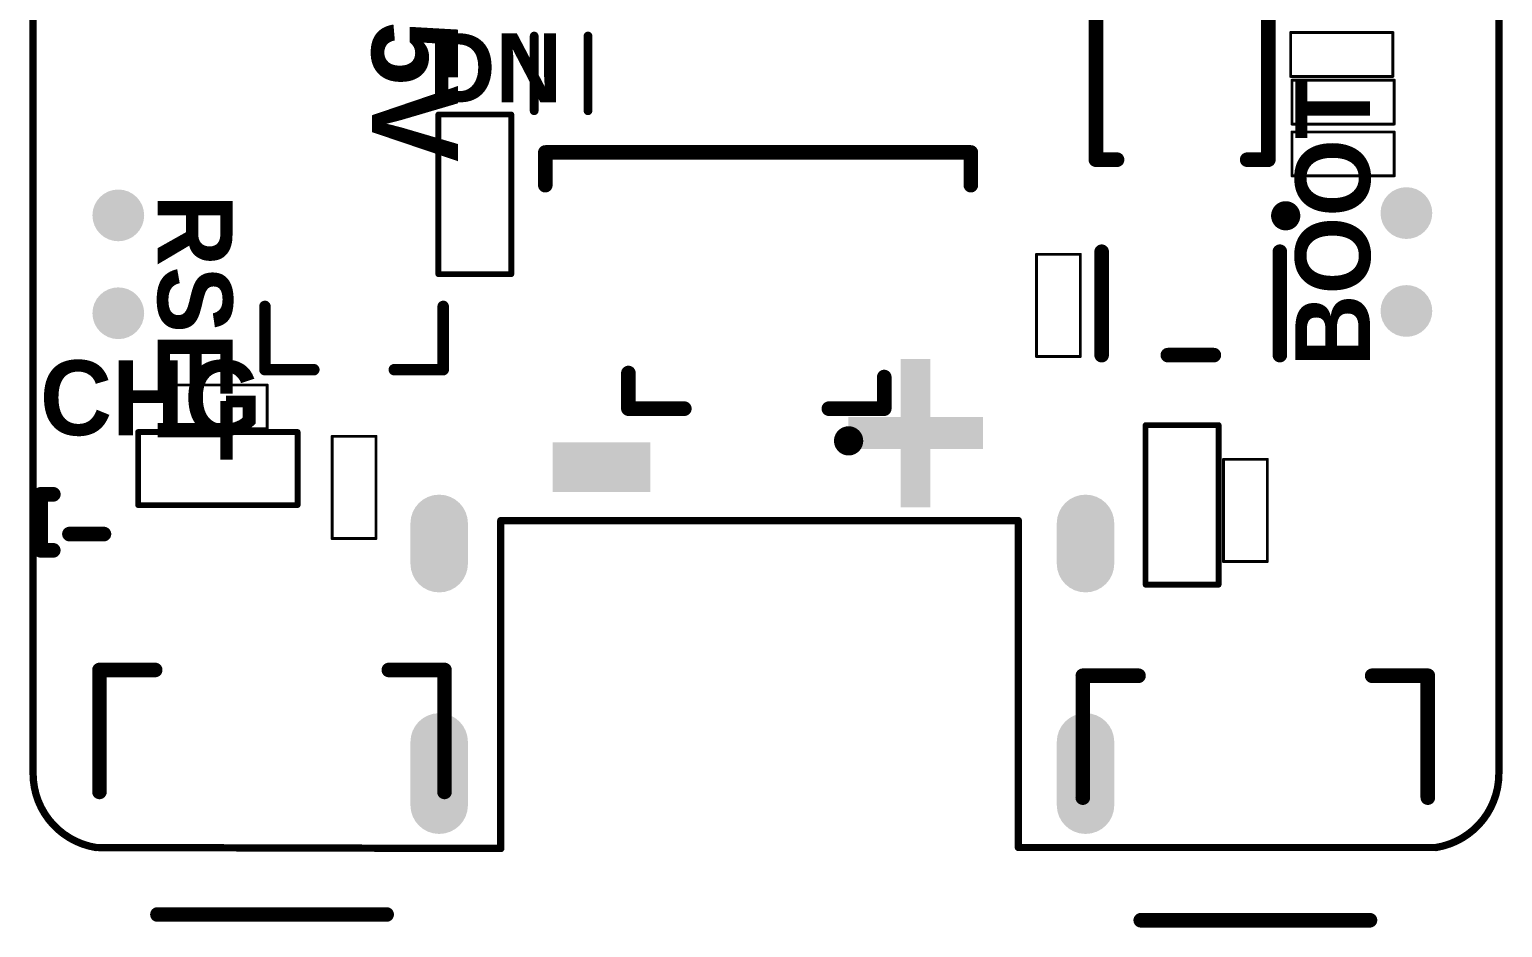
# Model space of a CAD drawing. Header units: millimetres. Extents: x 0.2 to 25.9, y -1.5 to 53.9.
# Drawn here: x 0.25 to 25.87, y -1.45 to 14.16 of the extents above; entities that cross this region are included whole.
import ezdxf

# ---------------------------------------------------------------- set-up
doc = ezdxf.new("R2010")
doc.units = ezdxf.units.MM
for name, color, linetype in [('KeepOutLayer', 6, 'Continuous'), ('MultiLayer', 9, 'Continuous'), ('PadHoleLayer', 156, 'Continuous'), ('TopOverlay', 2, 'Continuous')]:
    doc.layers.add(name, color=color, linetype=linetype)
doc.styles.add('阿里巴巴普惠体 Heavy', font='', dxfattribs={"height": 0.2})
doc.styles.get('阿里巴巴普惠体 Heavy').set_extended_font_data('阿里巴巴普惠体 Heavy', bold=True)

# ---------------------------------------------------------------- blocks, each defined once
blk = doc.blocks.new('DFN_SMD_L1_0_W0_6_BI_17')
at = {"layer": 'TopOverlay', "const_width": 0.152}
for points in [[(0.65, 0.468), (-0.65, 0.468)], [(0.65, -0.468), (-0.65, -0.468)]]:
    blk.add_lwpolyline(points, dxfattribs=at)
at = {"layer": 'TopOverlay', "const_width": 0.076}
for points in [[(-0.688, 0.468, 1), (-0.612, 0.468, 1)], [(0.612, 0.468, 1), (0.688, 0.468, 1)], [(-0.688, -0.468, 1), (-0.612, -0.468, 1)], [(0.612, -0.468, 1), (0.688, -0.468, 1)]]:
    blk.add_lwpolyline(points, format="xyb", close=True, dxfattribs=at)
blk = doc.blocks.new('CONN_SMD_A1002WR_S_4P_18')
at = {"layer": 'TopOverlay', "const_width": 0.254}
for points in [[(-3.127, 1.326), (-2.158, 1.326)], [(-3.127, -0.794), (-3.127, 1.326)], [(1.904, 1.326), (2.872, 1.326)], [(2.872, -0.794), (2.872, 1.326)], [(-2.119, -2.926), (1.866, -2.926)]]:
    blk.add_lwpolyline(points, dxfattribs=at)
at = {"layer": 'TopOverlay', "const_width": 0.127}
for points in [[(-3.191, 1.326, 1), (-3.064, 1.326, 1)], [(-3.191, 1.326, 1), (-3.064, 1.326, 1)], [(-2.222, 1.326, 1), (-2.095, 1.326, 1)], [(1.841, 1.326, 1), (1.968, 1.326, 1)], [(2.809, 1.326, 1), (2.936, 1.326, 1)], [(2.809, 1.326, 1), (2.936, 1.326, 1)], [(-3.191, -0.794, 1), (-3.064, -0.794, 1)], [(2.809, -0.794, 1), (2.936, -0.794, 1)], [(-2.183, -2.926, 1), (-2.056, -2.926, 1)], [(1.803, -2.926, 1), (1.93, -2.926, 1)]]:
    blk.add_lwpolyline(points, format="xyb", close=True, dxfattribs=at)
blk = doc.blocks.new('CONN_SMD_A1002WR_S_4P_19')
at = {"layer": 'TopOverlay', "const_width": 0.254}
for points in [[(-3.127, 1.326), (-2.158, 1.326)], [(-3.127, -0.794), (-3.127, 1.326)], [(1.904, 1.326), (2.872, 1.326)], [(2.872, -0.794), (2.872, 1.326)], [(-2.119, -2.926), (1.866, -2.926)]]:
    blk.add_lwpolyline(points, dxfattribs=at)
at = {"layer": 'TopOverlay', "const_width": 0.127}
for points in [[(-3.191, 1.326, 1), (-3.064, 1.326, 1)], [(-3.191, 1.326, 1), (-3.064, 1.326, 1)], [(-2.222, 1.326, 1), (-2.095, 1.326, 1)], [(1.841, 1.326, 1), (1.968, 1.326, 1)], [(2.809, 1.326, 1), (2.936, 1.326, 1)], [(2.809, 1.326, 1), (2.936, 1.326, 1)], [(-3.191, -0.794, 1), (-3.064, -0.794, 1)], [(2.809, -0.794, 1), (2.936, -0.794, 1)], [(-2.183, -2.926, 1), (-2.056, -2.926, 1)], [(1.803, -2.926, 1), (1.93, -2.926, 1)]]:
    blk.add_lwpolyline(points, format="xyb", close=True, dxfattribs=at)
blk = doc.blocks.new('CONN_SMD_2P_P1_25_DEALON_1_25_2PWB_21')
at = {"layer": 'TopOverlay'}
for points, const_width in [([(-1.473, 1.49, 1), (-1.727, 1.49, 1)], 0.254), ([(-1.79, 1.49, 1), (-1.663, 1.49, 1)], 0.127), ([(-1.536, 1.49, 1), (-1.409, 1.49, 1)], 0.127), ([(-2.283, 0.93, 1), (-2.156, 0.93, 1)], 0.127), ([(-2.283, 0.93, 1), (-2.156, 0.93, 1)], 0.127), ([(-1.32, 0.93, 1), (-1.193, 0.93, 1)], 0.127), ([(1.193, 0.93, 1), (1.32, 0.93, 1)], 0.127), ([(2.166, 0.93, 1), (2.293, 0.93, 1)], 0.127), ([(2.166, 0.93, 1), (2.293, 0.93, 1)], 0.127), ([(-2.283, 0.38, 1), (-2.156, 0.38, 1)], 0.127), ([(2.166, 0.31, 1), (2.293, 0.31, 1)], 0.127), ([(-3.789, -2.956, 1), (-3.662, -2.956, 1)], 0.127), ([(3.611, -2.956, 1), (3.738, -2.956, 1)], 0.127), ([(-3.789, -3.525, 1), (-3.662, -3.525, 1)], 0.127), ([(-3.789, -3.525, 1), (-3.662, -3.525, 1)], 0.127), ([(3.611, -3.525, 1), (3.738, -3.525, 1)], 0.127), ([(3.611, -3.525, 1), (3.738, -3.525, 1)], 0.127)]:
    blk.add_lwpolyline(points, format="xyb", close=True, dxfattribs=dict(at, const_width=const_width))
at = {"layer": 'TopOverlay', "const_width": 0.254}
for points in [[(-2.22, 0.93), (-2.22, 0.38)], [(-1.256, 0.93), (-2.22, 0.93)], [(2.23, 0.93), (1.256, 0.93)], [(2.23, 0.93), (2.23, 0.31)], [(-3.725, -2.956), (-3.725, -3.525)], [(3.675, -2.956), (3.675, -3.525)], [(3.675, -3.525), (-3.725, -3.525)]]:
    blk.add_lwpolyline(points, dxfattribs=at)
blk = doc.blocks.new('RES_0402_23')
at = {"layer": 'TopOverlay', "const_width": 0.0508}
for points in [[(-0.889, 0.381), (0.889, 0.381)], [(-0.889, -0.381), (-0.889, 0.381)], [(0.889, -0.381), (0.889, 0.381)], [(-0.889, -0.381), (0.889, -0.381)]]:
    blk.add_lwpolyline(points, dxfattribs=at)
at = {"layer": 'TopOverlay', "const_width": 0.0254}
for points in [[(-0.9017, 0.381, 1), (-0.8763, 0.381, 1)], [(-0.9017, 0.381, 1), (-0.8763, 0.381, 1)], [(0.8763, 0.381, 1), (0.9017, 0.381, 1)], [(0.8763, 0.381, 1), (0.9017, 0.381, 1)], [(-0.9017, -0.381, 1), (-0.8763, -0.381, 1)], [(-0.9017, -0.381, 1), (-0.8763, -0.381, 1)], [(0.8763, -0.381, 1), (0.9017, -0.381, 1)], [(0.8763, -0.381, 1), (0.9017, -0.381, 1)]]:
    blk.add_lwpolyline(points, format="xyb", close=True, dxfattribs=at)
blk = doc.blocks.new('IND_SMD_L3_2_W3_0_SPM3012T_25')
at = {"layer": 'TopOverlay', "const_width": 0.254}
for points in [[(-1.6, 1.5), (1.6, 1.5)], [(-1.6, 1.5), (-1.6, 1.131)], [(1.6, 1.5), (1.6, 1.131)], [(-1.6, -1.131), (-1.6, -1.5)], [(1.6, -1.131), (1.6, -1.5)], [(-1.6, -1.5), (1.6, -1.5)]]:
    blk.add_lwpolyline(points, dxfattribs=at)
at = {"layer": 'TopOverlay', "const_width": 0.127}
for points in [[(-1.664, 1.5, 1), (-1.537, 1.5, 1)], [(-1.664, 1.5, 1), (-1.537, 1.5, 1)], [(1.537, 1.5, 1), (1.664, 1.5, 1)], [(1.537, 1.5, 1), (1.664, 1.5, 1)], [(-1.664, 1.131, 1), (-1.537, 1.131, 1)], [(1.537, 1.131, 1), (1.664, 1.131, 1)], [(-1.664, -1.131, 1), (-1.537, -1.131, 1)], [(1.537, -1.131, 1), (1.664, -1.131, 1)], [(-1.664, -1.5, 1), (-1.537, -1.5, 1)], [(-1.664, -1.5, 1), (-1.537, -1.5, 1)], [(1.537, -1.5, 1), (1.664, -1.5, 1)], [(1.537, -1.5, 1), (1.664, -1.5, 1)]]:
    blk.add_lwpolyline(points, format="xyb", close=True, dxfattribs=at)
blk = doc.blocks.new('CAP_0603_28')
at = {"layer": 'TopOverlay', "const_width": 0.1}
for points in [[(-1.391, 0.635), (-1.391, -0.635)], [(-1.391, 0.635), (1.384, 0.635)], [(1.384, 0.635), (1.384, -0.635)], [(-1.391, -0.635), (1.384, -0.635)]]:
    blk.add_lwpolyline(points, dxfattribs=at)
at = {"layer": 'TopOverlay', "const_width": 0.05}
for points in [[(-1.416, 0.635, 1), (-1.366, 0.635, 1)], [(-1.416, 0.635, 1), (-1.366, 0.635, 1)], [(1.359, 0.635, 1), (1.409, 0.635, 1)], [(1.359, 0.635, 1), (1.409, 0.635, 1)], [(-1.416, -0.635, 1), (-1.366, -0.635, 1)], [(-1.416, -0.635, 1), (-1.366, -0.635, 1)], [(1.359, -0.635, 1), (1.409, -0.635, 1)], [(1.359, -0.635, 1), (1.409, -0.635, 1)]]:
    blk.add_lwpolyline(points, format="xyb", close=True, dxfattribs=at)
blk = doc.blocks.new('USB_C_SMD_SHOU_TYPE_C_16P_CB1_6_B_29')
at = {"layer": 'MultiLayer'}
h = blk.add_hatch(color=9, dxfattribs=at)
edge = h.paths.add_edge_path()
edge.add_arc((-5.62, 2.025), 0.5, 180, 360)
edge.add_line((-5.12, 2.025), (-5.12, 3.125))
edge.add_arc((-5.62, 3.125), 0.5, 0, 180)
edge.add_line((-6.12, 3.125), (-6.12, 2.025))
h = blk.add_hatch(color=9, dxfattribs=at)
edge = h.paths.add_edge_path()
edge.add_arc((5.62, 2.025), 0.5, 180, 360)
edge.add_line((6.12, 2.025), (6.12, 3.125))
edge.add_arc((5.62, 3.125), 0.5, 0, 180)
edge.add_line((5.12, 3.125), (5.12, 2.025))
h = blk.add_hatch(color=9, dxfattribs=at)
edge = h.paths.add_edge_path()
edge.add_arc((-5.62, -1.775), 0.5, 180, 360)
edge.add_line((-5.12, -1.775), (-5.12, -1.075))
edge.add_arc((-5.62, -1.075), 0.5, 0, 180)
edge.add_line((-6.12, -1.075), (-6.12, -1.775))
h = blk.add_hatch(color=9, dxfattribs=at)
edge = h.paths.add_edge_path()
edge.add_arc((5.62, -1.775), 0.5, 180, 360)
edge.add_line((6.12, -1.775), (6.12, -1.075))
edge.add_arc((5.62, -1.075), 0.5, 0, 180)
edge.add_line((5.12, -1.075), (5.12, -1.775))
at = {"layer": 'PadHoleLayer'}
h = blk.add_hatch(color=156, dxfattribs=at)
edge = h.paths.add_edge_path()
edge.add_arc((-5.62, 3.125), 0.3, 0, 180)
edge.add_line((-5.92, 3.125), (-5.92, 2.025))
edge.add_arc((-5.62, 2.025), 0.3, 180, 360)
edge.add_line((-5.32, 2.025), (-5.32, 3.125))
h = blk.add_hatch(color=156, dxfattribs=at)
edge = h.paths.add_edge_path()
edge.add_arc((5.62, 3.125), 0.3, 0, 180)
edge.add_line((5.32, 3.125), (5.32, 2.025))
edge.add_arc((5.62, 2.025), 0.3, 180, 360)
edge.add_line((5.92, 2.025), (5.92, 3.125))
h = blk.add_hatch(color=156, dxfattribs=at)
edge = h.paths.add_edge_path()
edge.add_arc((-5.62, -1.075), 0.3, 0, 180)
edge.add_line((-5.92, -1.075), (-5.92, -1.775))
edge.add_arc((-5.62, -1.775), 0.3, 180, 360)
edge.add_line((-5.32, -1.775), (-5.32, -1.075))
h = blk.add_hatch(color=156, dxfattribs=at)
edge = h.paths.add_edge_path()
edge.add_arc((5.62, -1.075), 0.3, 0, 180)
edge.add_line((5.32, -1.075), (5.32, -1.775))
edge.add_arc((5.62, -1.775), 0.3, 180, 360)
edge.add_line((5.92, -1.775), (5.92, -1.075))
at = {"layer": 'KeepOutLayer', "const_width": 0.127}
for points in [[(-4.451, 3.861), (-4.451, -1.824)], [(4.549, 3.878), (4.549, -1.824)], [(4.549, -1.824), (-4.451, -1.824)], [(4.549, -1.824), (-4.451, -1.824)], [(4.549, -1.824), (4.549, -1.824)]]:
    blk.add_lwpolyline(points, dxfattribs=at)
at = {"layer": 'KeepOutLayer', "const_width": 0.0635}
for points in [[(-4.483, 3.861, 1), (-4.42, 3.861, 1)], [(4.517, 3.878, 1), (4.58, 3.878, 1)], [(-4.483, -1.824, 1), (-4.42, -1.824, 1)], [(-4.483, -1.824, 1), (-4.42, -1.824, 1)], [(-4.483, -1.824, 1), (-4.42, -1.824, 1)], [(4.517, -1.824, 1), (4.58, -1.824, 1)], [(4.517, -1.824, 1), (4.58, -1.824, 1)], [(4.517, -1.824, 1), (4.58, -1.824, 1)], [(4.517, -1.824, 1), (4.58, -1.824, 1)], [(4.517, -1.824, 1), (4.58, -1.824, 1)]]:
    blk.add_lwpolyline(points, format="xyb", close=True, dxfattribs=at)
blk = doc.blocks.new('RES_0402_30')
at = {"layer": 'TopOverlay', "const_width": 0.0508}
for points in [[(-0.889, 0.381), (0.889, 0.381)], [(-0.889, -0.381), (-0.889, 0.381)], [(0.889, -0.381), (0.889, 0.381)], [(-0.889, -0.381), (0.889, -0.381)]]:
    blk.add_lwpolyline(points, dxfattribs=at)
at = {"layer": 'TopOverlay', "const_width": 0.0254}
for points in [[(-0.9017, 0.381, 1), (-0.8763, 0.381, 1)], [(-0.9017, 0.381, 1), (-0.8763, 0.381, 1)], [(0.8763, 0.381, 1), (0.9017, 0.381, 1)], [(0.8763, 0.381, 1), (0.9017, 0.381, 1)], [(-0.9017, -0.381, 1), (-0.8763, -0.381, 1)], [(-0.9017, -0.381, 1), (-0.8763, -0.381, 1)], [(0.8763, -0.381, 1), (0.9017, -0.381, 1)], [(0.8763, -0.381, 1), (0.9017, -0.381, 1)]]:
    blk.add_lwpolyline(points, format="xyb", close=True, dxfattribs=at)
blk = doc.blocks.new('SOT_23_5_33')
at = {"layer": 'TopOverlay', "const_width": 0.2}
for points in [[(0.952, 1.55), (-0.148, 1.55)], [(0.952, 0.7), (0.952, 1.55)], [(0.952, -1.55), (0.952, -0.7)], [(0.952, -1.55), (-0.148, -1.55)]]:
    blk.add_lwpolyline(points, dxfattribs=at)
at = {"layer": 'TopOverlay', "const_width": 0.1}
for points in [[(-0.198, 1.55, 1), (-0.098, 1.55, 1)], [(0.902, 1.55, 1), (1.002, 1.55, 1)], [(0.902, 1.55, 1), (1.002, 1.55, 1)], [(0.902, 0.7, 1), (1.002, 0.7, 1)], [(0.902, -0.7, 1), (1.002, -0.7, 1)], [(-0.198, -1.55, 1), (-0.098, -1.55, 1)], [(0.902, -1.55, 1), (1.002, -1.55, 1)], [(0.902, -1.55, 1), (1.002, -1.55, 1)]]:
    blk.add_lwpolyline(points, format="xyb", close=True, dxfattribs=at)
blk = doc.blocks.new('LED_SMD_L1_7_W1_1_R_RD_GREEN_44')
at = {"layer": 'TopOverlay', "const_width": 0.254}
for points in [[(-0.493, 0.85), (-0.493, 0.631)], [(-0.493, 0.85), (0.48, 0.85)], [(0.48, 0.85), (0.48, 0.63)], [(-0.21, 0.35), (-0.21, -0.25)]]:
    blk.add_lwpolyline(points, dxfattribs=at)
at = {"layer": 'TopOverlay', "const_width": 0.127}
for points in [[(-0.557, 0.85, 1), (-0.43, 0.85, 1)], [(-0.557, 0.85, 1), (-0.43, 0.85, 1)], [(0.417, 0.85, 1), (0.544, 0.85, 1)], [(0.417, 0.85, 1), (0.544, 0.85, 1)], [(-0.557, 0.631, 1), (-0.43, 0.631, 1)], [(0.417, 0.63, 1), (0.544, 0.63, 1)], [(-0.274, 0.35, 1), (-0.147, 0.35, 1)], [(-0.274, -0.25, 1), (-0.147, -0.25, 1)]]:
    blk.add_lwpolyline(points, format="xyb", close=True, dxfattribs=at)
blk = doc.blocks.new('CAP_0603_45')
at = {"layer": 'TopOverlay', "const_width": 0.1}
for points in [[(-1.391, 0.635), (1.384, 0.635)], [(-1.391, 0.635), (-1.391, -0.635)], [(1.384, 0.635), (1.384, -0.635)], [(-1.391, -0.635), (1.384, -0.635)]]:
    blk.add_lwpolyline(points, dxfattribs=at)
at = {"layer": 'TopOverlay', "const_width": 0.05}
for points in [[(-1.416, 0.635, 1), (-1.366, 0.635, 1)], [(-1.416, 0.635, 1), (-1.366, 0.635, 1)], [(1.359, 0.635, 1), (1.409, 0.635, 1)], [(1.359, 0.635, 1), (1.409, 0.635, 1)], [(-1.416, -0.635, 1), (-1.366, -0.635, 1)], [(-1.416, -0.635, 1), (-1.366, -0.635, 1)], [(1.359, -0.635, 1), (1.409, -0.635, 1)], [(1.359, -0.635, 1), (1.409, -0.635, 1)]]:
    blk.add_lwpolyline(points, format="xyb", close=True, dxfattribs=at)
blk = doc.blocks.new('SOT_23_5_L2_9_W1_7_P0_95_LS2_8_BL_50')
at = {"layer": 'TopOverlay', "const_width": 0.254}
for points in [[(-1.5494, 0.89916), (-1.5494, -0.89916)], [(0.39878, 0.89916), (-0.40132, 0.89916)], [(1.5494, 0.89916), (1.5494, -0.89916)]]:
    blk.add_lwpolyline(points, dxfattribs=at)
at = {"layer": 'TopOverlay'}
for points, const_width in [([(-1.6129, 0.89916, 1), (-1.4859, 0.89916, 1)], 0.127), ([(-0.46482, 0.89916, 1), (-0.33782, 0.89916, 1)], 0.127), ([(0.33528, 0.89916, 1), (0.46228, 0.89916, 1)], 0.127), ([(1.4859, 0.89916, 1), (1.6129, 0.89916, 1)], 0.127), ([(-1.6129, -0.89916, 1), (-1.4859, -0.89916, 1)], 0.127), ([(1.4859, -0.89916, 1), (1.6129, -0.89916, 1)], 0.127), ([(-1.524, -1.524, 1), (-1.778, -1.524, 1)], 0.254), ([(-1.8415, -1.524, 1), (-1.7145, -1.524, 1)], 0.127), ([(-1.5875, -1.524, 1), (-1.4605, -1.524, 1)], 0.127)]:
    blk.add_lwpolyline(points, format="xyb", close=True, dxfattribs=dict(at, const_width=const_width))
blk = doc.blocks.new('RES_0402_56')
at = {"layer": 'TopOverlay', "const_width": 0.0508}
for points in [[(-0.889, -0.381), (-0.889, 0.381)], [(0.889, 0.381), (-0.889, 0.381)], [(0.889, -0.381), (0.889, 0.381)], [(0.889, -0.381), (-0.889, -0.381)]]:
    blk.add_lwpolyline(points, dxfattribs=at)
at = {"layer": 'TopOverlay', "const_width": 0.0254}
for points in [[(-0.9017, 0.381, 1), (-0.8763, 0.381, 1)], [(-0.9017, 0.381, 1), (-0.8763, 0.381, 1)], [(0.8763, 0.381, 1), (0.9017, 0.381, 1)], [(0.8763, 0.381, 1), (0.9017, 0.381, 1)], [(-0.9017, -0.381, 1), (-0.8763, -0.381, 1)], [(-0.9017, -0.381, 1), (-0.8763, -0.381, 1)], [(0.8763, -0.381, 1), (0.9017, -0.381, 1)], [(0.8763, -0.381, 1), (0.9017, -0.381, 1)]]:
    blk.add_lwpolyline(points, format="xyb", close=True, dxfattribs=at)
blk = doc.blocks.new('RES_0402_57')
at = {"layer": 'TopOverlay', "const_width": 0.0508}
for points in [[(0.889, 0.381), (-0.889, 0.381)], [(-0.889, 0.381), (-0.889, -0.381)], [(0.889, 0.381), (0.889, -0.381)], [(0.889, -0.381), (-0.889, -0.381)]]:
    blk.add_lwpolyline(points, dxfattribs=at)
at = {"layer": 'TopOverlay', "const_width": 0.0254}
for points in [[(-0.9017, 0.381, 1), (-0.8763, 0.381, 1)], [(-0.9017, 0.381, 1), (-0.8763, 0.381, 1)], [(0.8763, 0.381, 1), (0.9017, 0.381, 1)], [(0.8763, 0.381, 1), (0.9017, 0.381, 1)], [(-0.9017, -0.381, 1), (-0.8763, -0.381, 1)], [(-0.9017, -0.381, 1), (-0.8763, -0.381, 1)], [(0.8763, -0.381, 1), (0.9017, -0.381, 1)], [(0.8763, -0.381, 1), (0.9017, -0.381, 1)]]:
    blk.add_lwpolyline(points, format="xyb", close=True, dxfattribs=at)
blk = doc.blocks.new('RES_0402_64')
at = {"layer": 'TopOverlay', "const_width": 0.0508}
for points in [[(-0.889, 0.381), (-0.889, -0.381)], [(-0.889, 0.381), (0.889, 0.381)], [(0.889, 0.381), (0.889, -0.381)], [(-0.889, -0.381), (0.889, -0.381)]]:
    blk.add_lwpolyline(points, dxfattribs=at)
at = {"layer": 'TopOverlay', "const_width": 0.0254}
for points in [[(-0.9017, 0.381, 1), (-0.8763, 0.381, 1)], [(-0.9017, 0.381, 1), (-0.8763, 0.381, 1)], [(0.8763, 0.381, 1), (0.9017, 0.381, 1)], [(0.8763, 0.381, 1), (0.9017, 0.381, 1)], [(-0.9017, -0.381, 1), (-0.8763, -0.381, 1)], [(-0.9017, -0.381, 1), (-0.8763, -0.381, 1)], [(0.8763, -0.381, 1), (0.9017, -0.381, 1)], [(0.8763, -0.381, 1), (0.9017, -0.381, 1)]]:
    blk.add_lwpolyline(points, format="xyb", close=True, dxfattribs=at)
blk = doc.blocks.new('KEY_EDGE_B_76')
at = {"layer": 'MultiLayer'}
h = blk.add_hatch(color=9, dxfattribs=at)
edge = h.paths.add_edge_path()
edge.add_arc((-0.831, -0.4), 0.45, 0, 360)
h = blk.add_hatch(color=9, dxfattribs=at)
edge = h.paths.add_edge_path()
edge.add_arc((0.871, -0.4), 0.45, 0, 360)
at = {"layer": 'PadHoleLayer'}
h = blk.add_hatch(color=156, dxfattribs=at)
edge = h.paths.add_edge_path()
edge.add_arc((-0.831, -0.4), 0.45, 0, 360)
h = blk.add_hatch(color=156, dxfattribs=at)
edge = h.paths.add_edge_path()
edge.add_arc((0.871, -0.4), 0.45, 0, 360)
blk = doc.blocks.new('KEY_EDGE_B_77')
at = {"layer": 'MultiLayer'}
h = blk.add_hatch(color=9, dxfattribs=at)
edge = h.paths.add_edge_path()
edge.add_arc((-0.831, -0.4), 0.45, 0, 360)
h = blk.add_hatch(color=9, dxfattribs=at)
edge = h.paths.add_edge_path()
edge.add_arc((0.871, -0.4), 0.45, 0, 360)
at = {"layer": 'PadHoleLayer'}
h = blk.add_hatch(color=156, dxfattribs=at)
edge = h.paths.add_edge_path()
edge.add_arc((-0.831, -0.4), 0.45, 0, 360)
h = blk.add_hatch(color=156, dxfattribs=at)
edge = h.paths.add_edge_path()
edge.add_arc((0.871, -0.4), 0.45, 0, 360)
blk = doc.blocks.new('CAP_0402_81')
at = {"layer": 'TopOverlay', "const_width": 0.0508}
for points in [[(-0.889, -0.381), (-0.889, 0.381)], [(0.889, 0.381), (-0.889, 0.381)], [(0.889, -0.381), (0.889, 0.381)], [(0.889, -0.381), (-0.889, -0.381)]]:
    blk.add_lwpolyline(points, dxfattribs=at)
at = {"layer": 'TopOverlay', "const_width": 0.0254}
for points in [[(-0.902, 0.381, 1), (-0.876, 0.381, 1)], [(-0.902, 0.381, 1), (-0.876, 0.381, 1)], [(0.876, 0.381, 1), (0.902, 0.381, 1)], [(0.876, 0.381, 1), (0.902, 0.381, 1)], [(-0.902, -0.381, 1), (-0.876, -0.381, 1)], [(-0.902, -0.381, 1), (-0.876, -0.381, 1)], [(0.876, -0.381, 1), (0.902, -0.381, 1)], [(0.876, -0.381, 1), (0.902, -0.381, 1)]]:
    blk.add_lwpolyline(points, format="xyb", close=True, dxfattribs=at)
blk = doc.blocks.new('CAP_0603_82')
at = {"layer": 'TopOverlay', "const_width": 0.1}
for points in [[(-1.391, -0.635), (-1.391, 0.635)], [(-1.391, 0.635), (1.384, 0.635)], [(1.384, -0.635), (1.384, 0.635)], [(-1.391, -0.635), (1.384, -0.635)]]:
    blk.add_lwpolyline(points, dxfattribs=at)
at = {"layer": 'TopOverlay', "const_width": 0.05}
for points in [[(-1.416, 0.635, 1), (-1.366, 0.635, 1)], [(-1.416, 0.635, 1), (-1.366, 0.635, 1)], [(1.359, 0.635, 1), (1.409, 0.635, 1)], [(1.359, 0.635, 1), (1.409, 0.635, 1)], [(-1.416, -0.635, 1), (-1.366, -0.635, 1)], [(-1.416, -0.635, 1), (-1.366, -0.635, 1)], [(1.359, -0.635, 1), (1.409, -0.635, 1)], [(1.359, -0.635, 1), (1.409, -0.635, 1)]]:
    blk.add_lwpolyline(points, format="xyb", close=True, dxfattribs=at)
blk = doc.blocks.new('CAP_0402_87')
at = {"layer": 'TopOverlay', "const_width": 0.0508}
for points in [[(-0.889, 0.381), (0.889, 0.381)], [(-0.889, 0.381), (-0.889, -0.381)], [(0.889, -0.381), (0.889, 0.381)], [(-0.889, -0.381), (0.889, -0.381)]]:
    blk.add_lwpolyline(points, dxfattribs=at)
at = {"layer": 'TopOverlay', "const_width": 0.0254}
for points in [[(-0.902, 0.381, 1), (-0.876, 0.381, 1)], [(-0.902, 0.381, 1), (-0.876, 0.381, 1)], [(0.876, 0.381, 1), (0.902, 0.381, 1)], [(0.876, 0.381, 1), (0.902, 0.381, 1)], [(-0.902, -0.381, 1), (-0.876, -0.381, 1)], [(-0.902, -0.381, 1), (-0.876, -0.381, 1)], [(0.876, -0.381, 1), (0.902, -0.381, 1)], [(0.876, -0.381, 1), (0.902, -0.381, 1)]]:
    blk.add_lwpolyline(points, format="xyb", close=True, dxfattribs=at)

msp = doc.modelspace()

# ---------------------------------------------------------------- linework, layer by layer
at = {"layer": 'KeepOutLayer', "const_width": 0.127}
for points in [[(0.318, 1.223), (0.318, 52.7)], [(25.808, 1.223), (25.808, 52.693)], [(1.412, -0.061), (8.451, -0.078)], [(17.451, -0.061), (24.715, -0.061)]]:
    msp.add_lwpolyline(points, dxfattribs=at)
at = {"layer": 'KeepOutLayer', "const_width": 0.0635}
for points in [[(0.287, 1.223, 1), (0.35, 1.223, 1)], [(0.287, 1.223, 1), (0.35, 1.223, 1)], [(25.777, 1.223, 1), (25.84, 1.223, 1)], [(25.777, 1.223, 1), (25.84, 1.223, 1)], [(1.38, -0.061, 1), (1.444, -0.061, 1)], [(1.38, -0.061, 1), (1.444, -0.061, 1)], [(17.42, -0.061, 1), (17.483, -0.061, 1)], [(24.683, -0.061, 1), (24.747, -0.061, 1)], [(24.683, -0.061, 1), (24.747, -0.061, 1)], [(8.42, -0.078, 1), (8.483, -0.078, 1)]]:
    msp.add_lwpolyline(points, format="xyb", close=True, dxfattribs=at)
at = {"layer": 'KeepOutLayer', "const_width": 0.127}
for points in [[(1.412, -0.061, -0.368199), (0.318, 1.223)], [(25.808, 1.223, -0.368199), (24.715, -0.061)]]:
    msp.add_lwpolyline(points, format="xyb", dxfattribs=at)

# ---------------------------------------------------------------- block references
for name, p, rotation in [('IND_SMD_L3_2_W3_0_SPM3012T_25', (20.3, 13.5), 90), ('DFN_SMD_L1_0_W0_6_BI_17', (9.5, 13.4), 270), ('CAP_0603_45', (8, 11.3), 90), ('CONN_SMD_2P_P1_25_DEALON_1_25_2PWB_21', (12.9, 8.5), 180), ('KEY_EDGE_B_77', (2.2, 10.1), 270), ('KEY_EDGE_B_76', (23.8, 10.1), 90), ('SOT_23_5_L2_9_W1_7_P0_95_LS2_8_BL_50', (20.45, 9.4), 180), ('RES_0402_64', (18.149, 9.365), 90), ('SOT_23_5_33', (5.9, 9.2), 270), ('RES_0402_57', (3.5, 7.6), 180), ('CAP_0603_28', (20.3, 5.9), 90), ('RES_0402_56', (5.9, 6.2), 270), ('CAP_0402_81', (21.4, 5.8), 270), ('LED_SMD_L1_7_W1_1_R_RD_GREEN_44', (1.3, 5.6), 90), ('USB_C_SMD_SHOU_TYPE_C_16P_CB1_6_B_29', (13, 3.8), 180)]:
    msp.add_blockref(name, p, dxfattribs=dict(rotation=rotation))
for name, p in [('CAP_0402_87', (23.076, 13.729)), ('RES_0402_23', (23.1, 12.9)), ('RES_0402_30', (23.1, 12)), ('CAP_0603_82', (3.535, 6.529)), ('CONN_SMD_A1002WR_S_4P_18', (4.6, 1.7)), ('CONN_SMD_A1002WR_S_4P_19', (21.7, 1.6))]:
    msp.add_blockref(name, p)

# ---------------------------------------------------------------- texts
at = {"layer": 'TopOverlay', "style": '阿里巴巴普惠体 Heavy'}
for s, height, rotation, p in [('+5V=USB 5V', 1.5, 270, (6.21, 23.9)), ('DN', 1.2, 360, (7.2, 12.898)), ('BOOT', 1.3, 90, (23.568, 8.3)), ('RSET', 1.3, 270, (2.486, 11.3)), ('CHG', 1.3, 360, (0.436, 7.109)), ('+', 3.5, 360, (14.296, 5.453)), ('-', 5, 360, (9.095, 4.667))]:
    msp.add_text(s, height=height, rotation=rotation, dxfattribs=at).set_placement(p)

doc.saveas('drawing.dxf')
